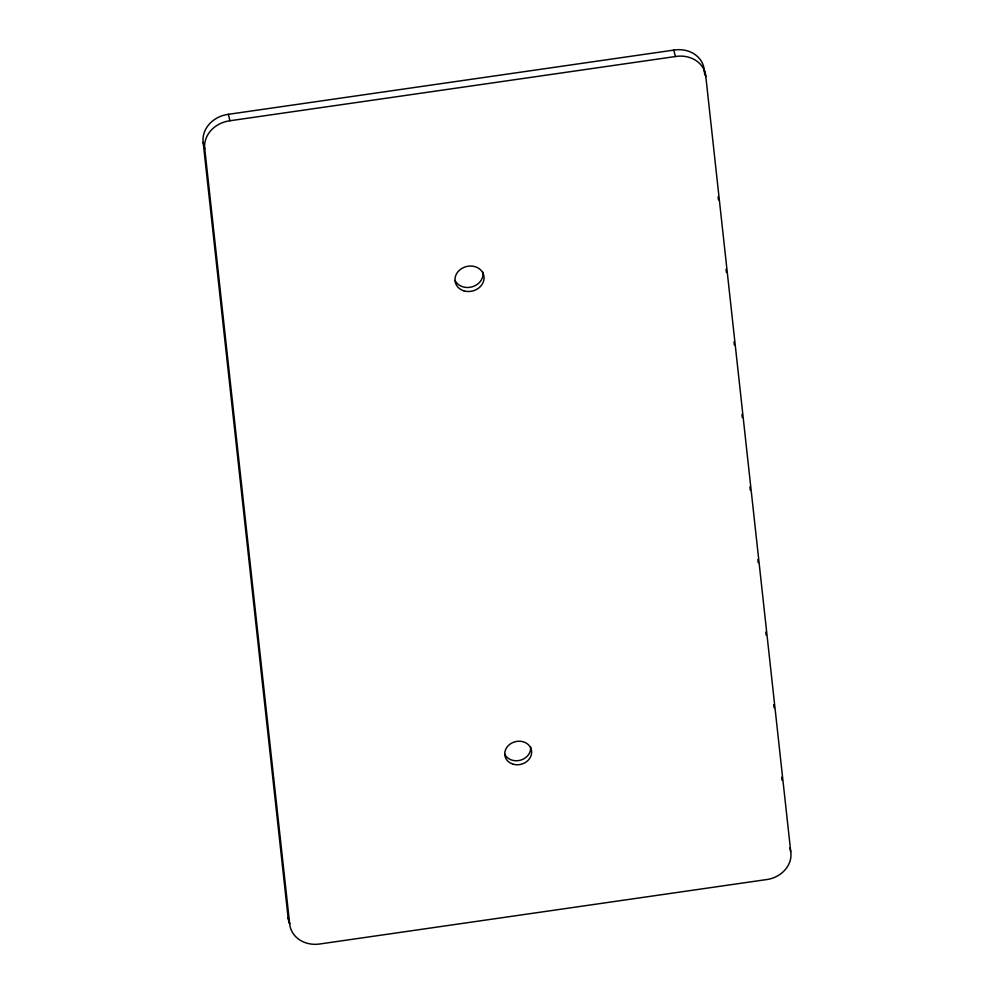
<?xml version="1.0" encoding="UTF-8"?>
<svg xmlns="http://www.w3.org/2000/svg" width="994" height="994" viewBox="0 0 994 994"><rect width="100%" height="100%" fill="white"/><g stroke="black" fill="none" stroke-linecap="round" stroke-linejoin="round"><path stroke-width="1.49" d="M228.347 114.322L673.795 50.098A27.472 23.62 -13.8 0 1 704.249 70.189L705.827 76.625L790.727 851.597A26.95 23.173 -13.8 0 1 765.566 879.715L320.105 943.94A27.733 23.844 -13.8 0 1 289.664 923.836L288.074 917.4L203.174 142.44A27.646 23.769 -13.8 0 1 228.347 114.322L229.925 120.759A27.646 23.769 -13.8 0 0 204.764 148.876L289.664 923.836M229.925 120.759L675.386 56.534A27.472 23.62 -13.8 0 1 705.827 76.625M673.795 50.098L675.386 56.534M789.783 847.733L790.727 851.597M203.174 142.44L204.764 148.876M704.249 70.189L704.758 74.823M718.115 196.775L718.451 199.869M726.067 269.337L726.403 272.418M734.007 341.886L734.355 344.98M741.959 414.448L742.294 417.53M749.911 487.01L750.246 490.092M757.863 559.56L758.198 562.654M765.802 632.122L766.15 635.203M773.754 704.671L774.09 707.765M781.706 777.233L782.042 780.315M289.627 923.55A27.733 23.844 -13.8 0 1 288.074 917.4M530.61 747.053A13.568 11.667 -13.8 0 1 520.222 760.261A13.568 11.667 -13.8 0 1 504.592 753.862M482.935 272.157A14.662 12.611 -13.8 0 1 472.361 286.781A14.662 12.611 -13.8 0 1 455.103 280.519M512.593 764.026A13.568 11.667 -13.8 0 0 531.591 751.066A13.568 11.667 -13.8 0 0 510.382 743.897A13.568 11.667 -13.8 0 0 512.593 764.026M464.012 290.869A14.662 12.611 -13.8 0 0 483.929 276.17A14.662 12.611 -13.8 0 0 460.582 269.287A14.662 12.611 -13.8 0 0 464.012 290.869"/></g></svg>
